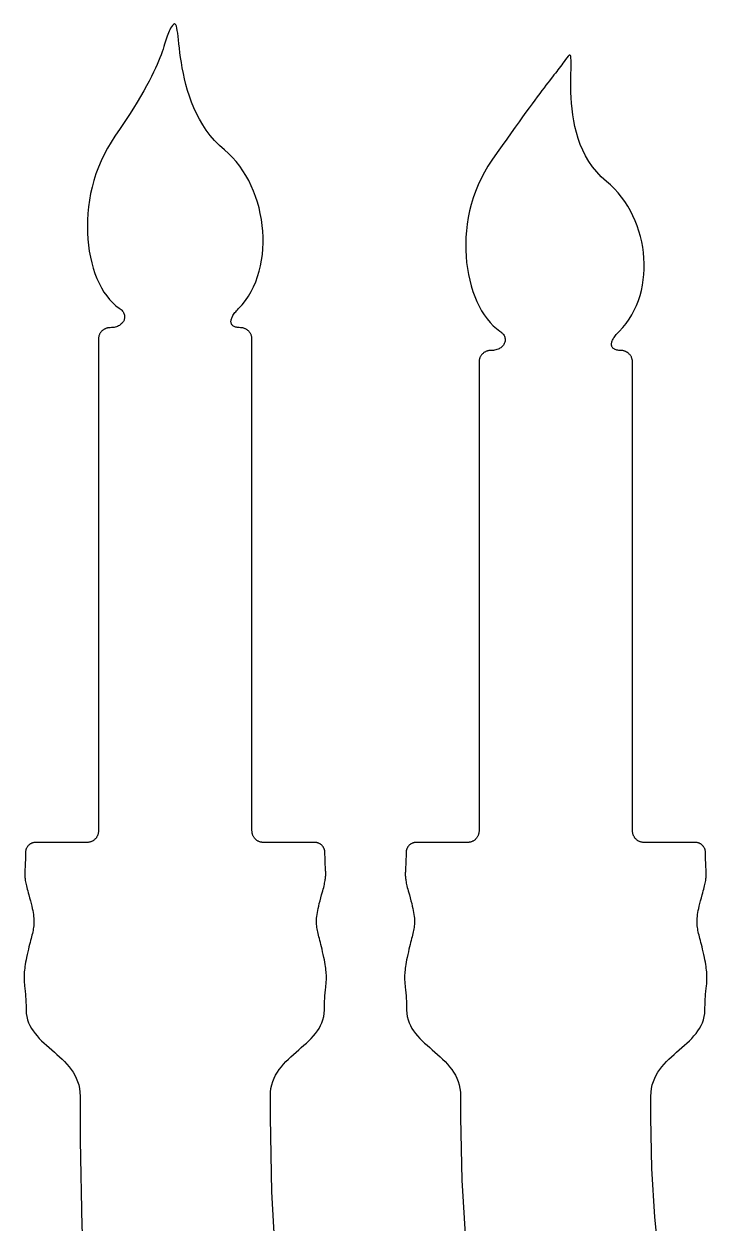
# Model space of a CAD drawing. Extents: x -14 to 98, y -16 to 114.
# Drawn here: x -13.94 to 8.85, y 69.79 to 109.83 of the extents above; entities that cross this region are included whole.
import ezdxf

# ---------------------------------------------------------------- set-up
doc = ezdxf.new("R2010")
doc.units = 0
doc.layers.get('0').update_dxf_attribs({"linetype": 'CONTINUOUS'})

msp = doc.modelspace()

# ---------------------------------------------------------------- linework, layer by layer
at = {"color": 7}
for points in [[(-8.98, 109.78), (-9.014, 109.733), (-9.044, 109.686), (-9.071, 109.637), (-9.096, 109.586), (-9.119, 109.534), (-9.14, 109.479), (-9.16, 109.421), (-9.181, 109.36), (-9.201, 109.295), (-9.223, 109.226), (-9.246, 109.153), (-9.271, 109.074), (-9.298, 108.99), (-9.329, 108.901), (-9.364, 108.805), (-9.403, 108.703), (-9.447, 108.594), (-9.496, 108.477), (-9.552, 108.352), (-9.614, 108.219), (-9.683, 108.078), (-9.761, 107.927), (-9.846, 107.767), (-9.941, 107.597), (-10.045, 107.416), (-10.159, 107.225), (-10.284, 107.022), (-10.42, 106.808), (-10.567, 106.582), (-10.728, 106.344), (-10.901, 106.092)], [(-7.247, 105.626), (-7.419, 105.778), (-7.578, 105.938), (-7.723, 106.107), (-7.856, 106.283), (-7.976, 106.464), (-8.085, 106.65), (-8.183, 106.839), (-8.271, 107.032), (-8.349, 107.226), (-8.418, 107.42), (-8.48, 107.614), (-8.533, 107.807), (-8.58, 107.997), (-8.621, 108.183), (-8.655, 108.365), (-8.685, 108.541), (-8.711, 108.71), (-8.733, 108.871), (-8.752, 109.023), (-8.768, 109.166), (-8.783, 109.297), (-8.797, 109.417), (-8.81, 109.524), (-8.824, 109.616), (-8.838, 109.693), (-8.854, 109.754), (-8.872, 109.798), (-8.893, 109.824), (-8.918, 109.83), (-8.946, 109.816), (-8.98, 109.78)], [(4.171, 108.705), (4.126, 108.642), (4.083, 108.582), (4.041, 108.524), (3.999, 108.468), (3.958, 108.413), (3.917, 108.359), (3.875, 108.304), (3.832, 108.249), (3.788, 108.192), (3.742, 108.133), (3.694, 108.072), (3.644, 108.007), (3.59, 107.938), (3.534, 107.864), (3.473, 107.786), (3.409, 107.701), (3.34, 107.61), (3.265, 107.511), (3.186, 107.405), (3.101, 107.29), (3.01, 107.166), (2.912, 107.033), (2.807, 106.889), (2.695, 106.734), (2.575, 106.567), (2.447, 106.388), (2.311, 106.196), (2.165, 105.991), (2.011, 105.771), (1.846, 105.537), (1.671, 105.287)], [(5.491, 104.578), (5.32, 104.73), (5.166, 104.892), (5.028, 105.063), (4.905, 105.241), (4.797, 105.426), (4.702, 105.616), (4.62, 105.81), (4.55, 106.007), (4.491, 106.206), (4.441, 106.405), (4.401, 106.604), (4.369, 106.801), (4.345, 106.996), (4.327, 107.186), (4.315, 107.371), (4.307, 107.55), (4.303, 107.722), (4.303, 107.885), (4.304, 108.039), (4.307, 108.181), (4.31, 108.312), (4.313, 108.429), (4.314, 108.532), (4.313, 108.62), (4.309, 108.691), (4.301, 108.744), (4.289, 108.779), (4.27, 108.793), (4.245, 108.786), (4.212, 108.757), (4.171, 108.705)], [(-10.901, 106.092), (-11.033, 105.892), (-11.155, 105.687), (-11.265, 105.478), (-11.365, 105.265), (-11.455, 105.049), (-11.534, 104.831), (-11.604, 104.611), (-11.663, 104.39), (-11.713, 104.169), (-11.753, 103.948), (-11.784, 103.727), (-11.806, 103.507), (-11.819, 103.289), (-11.823, 103.074), (-11.819, 102.861), (-11.807, 102.652), (-11.786, 102.448), (-11.757, 102.248), (-11.721, 102.053), (-11.678, 101.864), (-11.626, 101.682), (-11.568, 101.506), (-11.503, 101.338), (-11.431, 101.179), (-11.353, 101.028), (-11.268, 100.887), (-11.177, 100.756), (-11.08, 100.636), (-10.978, 100.526), (-10.869, 100.429), (-10.756, 100.343)], [(-6.78, 100.333), (-6.659, 100.462), (-6.549, 100.6), (-6.448, 100.746), (-6.358, 100.9), (-6.276, 101.061), (-6.204, 101.228), (-6.142, 101.401), (-6.089, 101.579), (-6.045, 101.762), (-6.011, 101.948), (-5.985, 102.138), (-5.969, 102.33), (-5.961, 102.524), (-5.962, 102.72), (-5.972, 102.916), (-5.991, 103.112), (-6.018, 103.307), (-6.053, 103.502), (-6.097, 103.694), (-6.149, 103.884), (-6.21, 104.071), (-6.278, 104.254), (-6.355, 104.432), (-6.44, 104.606), (-6.532, 104.774), (-6.632, 104.935), (-6.74, 105.09), (-6.856, 105.237), (-6.979, 105.375), (-7.109, 105.505), (-7.247, 105.626)], [(1.671, 105.287), (1.539, 105.086), (1.419, 104.882), (1.31, 104.673), (1.212, 104.461), (1.126, 104.246), (1.05, 104.03), (0.984, 103.811), (0.929, 103.592), (0.884, 103.372), (0.849, 103.153), (0.823, 102.934), (0.807, 102.716), (0.799, 102.5), (0.801, 102.287), (0.811, 102.077), (0.829, 101.87), (0.856, 101.667), (0.89, 101.469), (0.932, 101.277), (0.981, 101.09), (1.037, 100.909), (1.1, 100.736), (1.17, 100.57), (1.246, 100.412), (1.329, 100.263), (1.417, 100.123), (1.511, 99.993), (1.61, 99.873), (1.714, 99.764), (1.824, 99.667), (1.938, 99.582)], [(5.914, 99.571), (6.034, 99.699), (6.145, 99.835), (6.246, 99.977), (6.338, 100.125), (6.42, 100.279), (6.493, 100.438), (6.557, 100.602), (6.612, 100.77), (6.657, 100.942), (6.694, 101.116), (6.721, 101.294), (6.74, 101.473), (6.749, 101.654), (6.75, 101.835), (6.742, 102.018), (6.726, 102.2), (6.701, 102.382), (6.668, 102.562), (6.626, 102.741), (6.575, 102.918), (6.517, 103.093), (6.45, 103.264), (6.375, 103.431), (6.292, 103.595), (6.201, 103.754), (6.102, 103.907), (5.995, 104.055), (5.881, 104.196), (5.758, 104.331), (5.628, 104.458), (5.491, 104.578)], [(-10.756, 100.343), (-10.725, 100.322), (-10.698, 100.299), (-10.674, 100.276), (-10.652, 100.251), (-10.633, 100.226), (-10.617, 100.199), (-10.604, 100.173), (-10.594, 100.145), (-10.586, 100.118), (-10.582, 100.09), (-10.58, 100.062), (-10.58, 100.035), (-10.583, 100.007), (-10.589, 99.98), (-10.597, 99.953), (-10.608, 99.927), (-10.622, 99.902), (-10.638, 99.877), (-10.656, 99.854), (-10.677, 99.831), (-10.701, 99.81), (-10.727, 99.79), (-10.755, 99.772), (-10.786, 99.756), (-10.819, 99.741), (-10.854, 99.728), (-10.891, 99.717), (-10.931, 99.708), (-10.973, 99.702), (-11.018, 99.698), (-11.064, 99.697)], [(-6.719, 99.697), (-6.756, 99.698), (-6.79, 99.7), (-6.822, 99.704), (-6.852, 99.71), (-6.88, 99.718), (-6.905, 99.726), (-6.928, 99.737), (-6.949, 99.749), (-6.968, 99.762), (-6.984, 99.776), (-6.998, 99.792), (-7.009, 99.81), (-7.019, 99.828), (-7.026, 99.848), (-7.03, 99.869), (-7.032, 99.891), (-7.032, 99.914), (-7.03, 99.938), (-7.025, 99.963), (-7.018, 99.99), (-7.008, 100.017), (-6.996, 100.045), (-6.982, 100.074), (-6.965, 100.104), (-6.946, 100.134), (-6.924, 100.166), (-6.9, 100.198), (-6.874, 100.231), (-6.845, 100.264), (-6.814, 100.298), (-6.78, 100.333)], [(-11.064, 99.697), (-11.085, 99.696), (-11.105, 99.695), (-11.125, 99.692), (-11.145, 99.688), (-11.164, 99.684), (-11.183, 99.678), (-11.202, 99.672), (-11.22, 99.664), (-11.237, 99.656), (-11.254, 99.647), (-11.271, 99.637), (-11.287, 99.626), (-11.303, 99.615), (-11.317, 99.603), (-11.332, 99.59), (-11.345, 99.576), (-11.358, 99.562), (-11.37, 99.547), (-11.382, 99.532), (-11.393, 99.516), (-11.403, 99.499), (-11.412, 99.482), (-11.42, 99.464), (-11.427, 99.446), (-11.434, 99.428), (-11.439, 99.409), (-11.444, 99.389), (-11.448, 99.37), (-11.45, 99.349), (-11.452, 99.329), (-11.452, 99.309)], [(-11.452, 99.309), (-11.452, 92.639), (-11.452, 82.904)], [(-6.331, 99.309), (-6.331, 99.329), (-6.333, 99.349), (-6.336, 99.37), (-6.339, 99.389), (-6.344, 99.409), (-6.349, 99.428), (-6.356, 99.446), (-6.363, 99.464), (-6.372, 99.482), (-6.381, 99.499), (-6.391, 99.516), (-6.401, 99.532), (-6.413, 99.547), (-6.425, 99.562), (-6.438, 99.576), (-6.452, 99.59), (-6.466, 99.603), (-6.481, 99.615), (-6.496, 99.626), (-6.512, 99.637), (-6.529, 99.647), (-6.546, 99.656), (-6.564, 99.664), (-6.582, 99.672), (-6.6, 99.678), (-6.619, 99.684), (-6.639, 99.688), (-6.658, 99.692), (-6.678, 99.695), (-6.699, 99.696), (-6.719, 99.697)], [(-6.331, 82.904), (-6.331, 92.639), (-6.331, 99.309)], [(1.938, 99.582), (1.968, 99.56), (1.995, 99.538), (2.02, 99.514), (2.041, 99.49), (2.06, 99.464), (2.076, 99.438), (2.089, 99.411), (2.099, 99.384), (2.107, 99.356), (2.112, 99.329), (2.114, 99.301), (2.113, 99.273), (2.11, 99.246), (2.104, 99.218), (2.096, 99.192), (2.085, 99.166), (2.071, 99.14), (2.055, 99.116), (2.037, 99.092), (2.016, 99.07), (1.992, 99.049), (1.967, 99.029), (1.938, 99.011), (1.908, 98.994), (1.875, 98.979), (1.84, 98.966), (1.802, 98.956), (1.762, 98.947), (1.72, 98.941), (1.676, 98.937), (1.629, 98.935)], [(5.974, 98.935), (5.938, 98.936), (5.903, 98.939), (5.871, 98.943), (5.841, 98.949), (5.814, 98.956), (5.788, 98.965), (5.765, 98.975), (5.744, 98.987), (5.726, 99), (5.71, 99.015), (5.696, 99.031), (5.684, 99.048), (5.675, 99.067), (5.668, 99.086), (5.663, 99.107), (5.661, 99.129), (5.661, 99.152), (5.663, 99.177), (5.668, 99.202), (5.675, 99.228), (5.685, 99.255), (5.697, 99.283), (5.711, 99.312), (5.728, 99.342), (5.747, 99.373), (5.769, 99.404), (5.793, 99.436), (5.82, 99.469), (5.848, 99.503), (5.88, 99.537), (5.914, 99.571)], [(1.629, 98.935), (1.609, 98.935), (1.588, 98.933), (1.568, 98.931), (1.549, 98.927), (1.529, 98.922), (1.51, 98.917), (1.492, 98.91), (1.474, 98.903), (1.456, 98.895), (1.439, 98.885), (1.422, 98.876), (1.406, 98.865), (1.391, 98.853), (1.376, 98.841), (1.362, 98.828), (1.348, 98.815), (1.335, 98.8), (1.323, 98.786), (1.311, 98.77), (1.301, 98.754), (1.291, 98.737), (1.282, 98.72), (1.273, 98.703), (1.266, 98.684), (1.26, 98.666), (1.254, 98.647), (1.249, 98.628), (1.246, 98.608), (1.243, 98.588), (1.242, 98.568), (1.241, 98.547)], [(6.362, 98.547), (6.362, 98.568), (6.36, 98.588), (6.358, 98.608), (6.354, 98.628), (6.349, 98.647), (6.344, 98.666), (6.337, 98.684), (6.33, 98.703), (6.322, 98.72), (6.313, 98.737), (6.303, 98.754), (6.292, 98.77), (6.281, 98.786), (6.268, 98.8), (6.255, 98.815), (6.242, 98.828), (6.228, 98.841), (6.213, 98.853), (6.197, 98.865), (6.181, 98.876), (6.165, 98.885), (6.147, 98.895), (6.13, 98.903), (6.112, 98.91), (6.093, 98.917), (6.074, 98.922), (6.055, 98.927), (6.035, 98.931), (6.015, 98.933), (5.995, 98.935), (5.974, 98.935)], [(1.241, 98.547), (1.241, 92.639), (1.241, 82.904)], [(6.362, 82.904), (6.362, 92.639), (6.362, 98.547)], [(-11.452, 82.904), (-11.453, 82.884), (-11.454, 82.864), (-11.457, 82.844), (-11.461, 82.824), (-11.465, 82.805), (-11.471, 82.787), (-11.477, 82.768), (-11.484, 82.75), (-11.493, 82.733), (-11.502, 82.716), (-11.511, 82.699), (-11.522, 82.684), (-11.533, 82.668), (-11.545, 82.654), (-11.558, 82.639), (-11.572, 82.626), (-11.586, 82.613), (-11.601, 82.601), (-11.616, 82.59), (-11.632, 82.579), (-11.648, 82.569), (-11.665, 82.56), (-11.683, 82.552), (-11.701, 82.545), (-11.719, 82.538), (-11.738, 82.533), (-11.757, 82.528), (-11.776, 82.525), (-11.796, 82.522), (-11.816, 82.521), (-11.837, 82.52)], [(-5.947, 82.52), (-5.967, 82.521), (-5.987, 82.522), (-6.007, 82.525), (-6.027, 82.528), (-6.046, 82.533), (-6.064, 82.538), (-6.083, 82.545), (-6.101, 82.552), (-6.118, 82.56), (-6.135, 82.569), (-6.152, 82.579), (-6.167, 82.59), (-6.183, 82.601), (-6.197, 82.613), (-6.212, 82.626), (-6.225, 82.639), (-6.238, 82.654), (-6.25, 82.668), (-6.261, 82.684), (-6.272, 82.699), (-6.282, 82.716), (-6.291, 82.733), (-6.299, 82.75), (-6.306, 82.768), (-6.313, 82.787), (-6.318, 82.805), (-6.323, 82.824), (-6.326, 82.844), (-6.329, 82.864), (-6.33, 82.884), (-6.331, 82.904)], [(1.241, 82.904), (1.241, 82.884), (1.239, 82.864), (1.236, 82.844), (1.233, 82.824), (1.228, 82.805), (1.223, 82.787), (1.216, 82.768), (1.209, 82.75), (1.201, 82.733), (1.192, 82.716), (1.182, 82.699), (1.171, 82.684), (1.16, 82.668), (1.148, 82.654), (1.135, 82.639), (1.122, 82.626), (1.108, 82.613), (1.093, 82.601), (1.078, 82.59), (1.062, 82.579), (1.045, 82.569), (1.028, 82.56), (1.011, 82.552), (0.993, 82.545), (0.975, 82.538), (0.956, 82.533), (0.937, 82.528), (0.917, 82.525), (0.897, 82.522), (0.877, 82.521), (0.857, 82.52)], [(6.747, 82.52), (6.726, 82.521), (6.706, 82.522), (6.686, 82.525), (6.667, 82.528), (6.648, 82.533), (6.629, 82.538), (6.611, 82.545), (6.593, 82.552), (6.575, 82.56), (6.558, 82.569), (6.542, 82.579), (6.526, 82.59), (6.511, 82.601), (6.496, 82.613), (6.482, 82.626), (6.468, 82.639), (6.456, 82.654), (6.444, 82.668), (6.432, 82.684), (6.422, 82.699), (6.412, 82.716), (6.403, 82.733), (6.395, 82.75), (6.387, 82.768), (6.381, 82.787), (6.375, 82.805), (6.371, 82.824), (6.367, 82.844), (6.365, 82.864), (6.363, 82.884), (6.362, 82.904)], [(-13.541, 82.522), (-13.559, 82.522), (-13.577, 82.52), (-13.595, 82.518), (-13.613, 82.515), (-13.63, 82.511), (-13.647, 82.506), (-13.663, 82.5), (-13.68, 82.493), (-13.695, 82.486), (-13.71, 82.478), (-13.725, 82.469), (-13.74, 82.459), (-13.753, 82.449), (-13.767, 82.438), (-13.779, 82.427), (-13.791, 82.415), (-13.803, 82.402), (-13.814, 82.389), (-13.824, 82.375), (-13.834, 82.361), (-13.842, 82.346), (-13.85, 82.331), (-13.858, 82.315), (-13.864, 82.299), (-13.87, 82.282), (-13.875, 82.265), (-13.879, 82.248), (-13.882, 82.231), (-13.885, 82.213), (-13.886, 82.195), (-13.887, 82.176)], [(-11.837, 82.52), (-13.541, 82.522)], [(-4.242, 82.522), (-5.947, 82.52)], [(-3.897, 82.176), (-3.897, 82.195), (-3.899, 82.213), (-3.901, 82.231), (-3.904, 82.248), (-3.908, 82.265), (-3.913, 82.282), (-3.919, 82.299), (-3.926, 82.315), (-3.933, 82.331), (-3.941, 82.346), (-3.95, 82.361), (-3.959, 82.375), (-3.97, 82.389), (-3.98, 82.402), (-3.992, 82.415), (-4.004, 82.427), (-4.017, 82.438), (-4.03, 82.449), (-4.044, 82.459), (-4.058, 82.469), (-4.073, 82.478), (-4.088, 82.486), (-4.104, 82.493), (-4.12, 82.5), (-4.136, 82.506), (-4.153, 82.511), (-4.171, 82.515), (-4.188, 82.518), (-4.206, 82.52), (-4.224, 82.522), (-4.242, 82.522)], [(-0.848, 82.522), (-0.866, 82.522), (-0.884, 82.52), (-0.902, 82.518), (-0.919, 82.515), (-0.937, 82.511), (-0.953, 82.506), (-0.97, 82.5), (-0.986, 82.493), (-1.002, 82.486), (-1.017, 82.478), (-1.032, 82.469), (-1.046, 82.459), (-1.06, 82.449), (-1.073, 82.438), (-1.086, 82.427), (-1.098, 82.415), (-1.109, 82.402), (-1.12, 82.389), (-1.131, 82.375), (-1.14, 82.361), (-1.149, 82.346), (-1.157, 82.331), (-1.164, 82.315), (-1.171, 82.299), (-1.177, 82.282), (-1.182, 82.265), (-1.186, 82.248), (-1.189, 82.231), (-1.191, 82.213), (-1.193, 82.195), (-1.193, 82.176)], [(0.857, 82.52), (-0.848, 82.522)], [(8.451, 82.522), (6.747, 82.52)], [(8.797, 82.176), (8.796, 82.195), (8.795, 82.213), (8.793, 82.231), (8.789, 82.248), (8.785, 82.265), (8.78, 82.282), (8.774, 82.299), (8.768, 82.315), (8.761, 82.331), (8.752, 82.346), (8.744, 82.361), (8.734, 82.375), (8.724, 82.389), (8.713, 82.402), (8.701, 82.415), (8.689, 82.427), (8.677, 82.438), (8.663, 82.449), (8.65, 82.459), (8.635, 82.469), (8.621, 82.478), (8.605, 82.486), (8.59, 82.493), (8.573, 82.5), (8.557, 82.506), (8.54, 82.511), (8.523, 82.515), (8.505, 82.518), (8.488, 82.52), (8.469, 82.522), (8.451, 82.522)], [(-13.887, 82.176), (-13.887, 82.104), (-13.888, 82.036), (-13.889, 81.974), (-13.891, 81.916), (-13.893, 81.862), (-13.895, 81.812), (-13.898, 81.766), (-13.9, 81.723), (-13.902, 81.682), (-13.905, 81.644), (-13.907, 81.608), (-13.908, 81.574), (-13.91, 81.541), (-13.911, 81.509), (-13.911, 81.478), (-13.911, 81.447), (-13.91, 81.416), (-13.908, 81.384), (-13.906, 81.352), (-13.902, 81.318), (-13.898, 81.283), (-13.892, 81.246), (-13.885, 81.207), (-13.877, 81.165), (-13.867, 81.121), (-13.856, 81.073), (-13.843, 81.021), (-13.829, 80.965), (-13.813, 80.905), (-13.795, 80.841), (-13.776, 80.771)], [(-4.008, 80.771), (-3.988, 80.841), (-3.97, 80.905), (-3.954, 80.965), (-3.94, 81.021), (-3.927, 81.073), (-3.916, 81.121), (-3.907, 81.165), (-3.898, 81.207), (-3.891, 81.246), (-3.886, 81.283), (-3.881, 81.318), (-3.878, 81.352), (-3.875, 81.384), (-3.873, 81.416), (-3.872, 81.447), (-3.872, 81.478), (-3.873, 81.509), (-3.873, 81.541), (-3.875, 81.574), (-3.877, 81.608), (-3.879, 81.644), (-3.881, 81.682), (-3.883, 81.723), (-3.886, 81.766), (-3.888, 81.812), (-3.89, 81.862), (-3.892, 81.916), (-3.894, 81.974), (-3.895, 82.036), (-3.896, 82.104), (-3.897, 82.176)], [(-1.193, 82.176), (-1.194, 82.104), (-1.194, 82.036), (-1.196, 81.974), (-1.197, 81.916), (-1.2, 81.862), (-1.202, 81.812), (-1.204, 81.766), (-1.207, 81.723), (-1.209, 81.682), (-1.211, 81.644), (-1.213, 81.608), (-1.215, 81.574), (-1.216, 81.541), (-1.217, 81.509), (-1.218, 81.478), (-1.218, 81.447), (-1.217, 81.416), (-1.215, 81.384), (-1.212, 81.352), (-1.209, 81.318), (-1.204, 81.283), (-1.198, 81.246), (-1.192, 81.207), (-1.183, 81.165), (-1.174, 81.121), (-1.163, 81.073), (-1.15, 81.021), (-1.136, 80.965), (-1.12, 80.905), (-1.102, 80.841), (-1.082, 80.771)], [(8.686, 80.771), (8.705, 80.841), (8.723, 80.905), (8.739, 80.965), (8.753, 81.021), (8.766, 81.073), (8.777, 81.121), (8.787, 81.165), (8.795, 81.207), (8.802, 81.246), (8.808, 81.283), (8.812, 81.318), (8.816, 81.352), (8.818, 81.384), (8.82, 81.416), (8.821, 81.447), (8.821, 81.478), (8.821, 81.509), (8.82, 81.541), (8.819, 81.574), (8.817, 81.608), (8.815, 81.644), (8.812, 81.682), (8.81, 81.723), (8.808, 81.766), (8.805, 81.812), (8.803, 81.862), (8.801, 81.916), (8.799, 81.974), (8.798, 82.036), (8.797, 82.104), (8.797, 82.176)], [(-13.776, 80.771), (-13.747, 80.668), (-13.721, 80.573), (-13.698, 80.483), (-13.678, 80.399), (-13.66, 80.321), (-13.646, 80.248), (-13.633, 80.179), (-13.623, 80.114), (-13.615, 80.053), (-13.61, 79.994), (-13.606, 79.939), (-13.605, 79.886), (-13.605, 79.834), (-13.608, 79.784), (-13.612, 79.734), (-13.618, 79.685), (-13.626, 79.636), (-13.635, 79.586), (-13.645, 79.535), (-13.657, 79.483), (-13.67, 79.429), (-13.684, 79.373), (-13.699, 79.313), (-13.716, 79.251), (-13.733, 79.185), (-13.751, 79.114), (-13.77, 79.04), (-13.789, 78.959), (-13.809, 78.874), (-13.829, 78.782), (-13.85, 78.684)], [(-3.933, 78.684), (-3.954, 78.782), (-3.974, 78.874), (-3.994, 78.959), (-4.014, 79.04), (-4.032, 79.114), (-4.05, 79.185), (-4.068, 79.251), (-4.084, 79.313), (-4.099, 79.373), (-4.113, 79.429), (-4.126, 79.483), (-4.138, 79.535), (-4.149, 79.586), (-4.158, 79.636), (-4.165, 79.685), (-4.171, 79.734), (-4.175, 79.784), (-4.178, 79.834), (-4.178, 79.886), (-4.177, 79.939), (-4.174, 79.994), (-4.168, 80.053), (-4.16, 80.114), (-4.15, 80.179), (-4.138, 80.248), (-4.123, 80.321), (-4.105, 80.399), (-4.085, 80.483), (-4.062, 80.573), (-4.036, 80.668), (-4.008, 80.771)], [(-1.082, 80.771), (-1.054, 80.668), (-1.028, 80.573), (-1.005, 80.483), (-0.985, 80.399), (-0.967, 80.321), (-0.952, 80.248), (-0.94, 80.179), (-0.93, 80.114), (-0.922, 80.053), (-0.916, 79.994), (-0.913, 79.939), (-0.911, 79.886), (-0.912, 79.834), (-0.914, 79.784), (-0.919, 79.734), (-0.925, 79.685), (-0.932, 79.636), (-0.941, 79.586), (-0.952, 79.535), (-0.963, 79.483), (-0.977, 79.429), (-0.991, 79.373), (-1.006, 79.313), (-1.022, 79.251), (-1.04, 79.185), (-1.058, 79.114), (-1.076, 79.04), (-1.096, 78.959), (-1.115, 78.874), (-1.136, 78.782), (-1.157, 78.684)], [(8.76, 78.684), (8.739, 78.782), (8.719, 78.874), (8.699, 78.959), (8.68, 79.04), (8.661, 79.114), (8.643, 79.185), (8.626, 79.251), (8.61, 79.313), (8.594, 79.373), (8.58, 79.429), (8.567, 79.483), (8.555, 79.535), (8.545, 79.586), (8.536, 79.636), (8.528, 79.685), (8.522, 79.734), (8.518, 79.784), (8.516, 79.834), (8.515, 79.886), (8.516, 79.939), (8.52, 79.994), (8.525, 80.053), (8.533, 80.114), (8.543, 80.179), (8.556, 80.248), (8.571, 80.321), (8.588, 80.399), (8.608, 80.483), (8.631, 80.573), (8.657, 80.668), (8.686, 80.771)], [(-13.85, 78.684), (-13.866, 78.602), (-13.881, 78.525), (-13.893, 78.452), (-13.904, 78.385), (-13.913, 78.321), (-13.92, 78.262), (-13.926, 78.206), (-13.93, 78.153), (-13.933, 78.102), (-13.935, 78.054), (-13.935, 78.008), (-13.935, 77.964), (-13.933, 77.921), (-13.931, 77.879), (-13.928, 77.837), (-13.924, 77.795), (-13.92, 77.753), (-13.916, 77.711), (-13.911, 77.667), (-13.906, 77.623), (-13.901, 77.576), (-13.896, 77.527), (-13.891, 77.476), (-13.886, 77.422), (-13.881, 77.365), (-13.877, 77.304), (-13.874, 77.24), (-13.871, 77.17), (-13.868, 77.097), (-13.867, 77.018), (-13.866, 76.934)], [(-3.917, 76.934), (-3.916, 77.018), (-3.915, 77.097), (-3.913, 77.17), (-3.91, 77.24), (-3.906, 77.304), (-3.902, 77.365), (-3.897, 77.422), (-3.893, 77.476), (-3.888, 77.527), (-3.882, 77.576), (-3.877, 77.623), (-3.872, 77.667), (-3.867, 77.711), (-3.863, 77.753), (-3.859, 77.795), (-3.855, 77.837), (-3.852, 77.879), (-3.85, 77.921), (-3.849, 77.964), (-3.848, 78.008), (-3.849, 78.054), (-3.85, 78.102), (-3.853, 78.153), (-3.857, 78.206), (-3.863, 78.262), (-3.87, 78.321), (-3.879, 78.385), (-3.89, 78.452), (-3.902, 78.525), (-3.917, 78.602), (-3.933, 78.684)], [(-1.157, 78.684), (-1.173, 78.602), (-1.188, 78.525), (-1.2, 78.452), (-1.211, 78.385), (-1.22, 78.321), (-1.227, 78.262), (-1.232, 78.206), (-1.237, 78.153), (-1.24, 78.102), (-1.241, 78.054), (-1.242, 78.008), (-1.241, 77.964), (-1.24, 77.921), (-1.238, 77.879), (-1.235, 77.837), (-1.231, 77.795), (-1.227, 77.753), (-1.222, 77.711), (-1.218, 77.667), (-1.213, 77.623), (-1.207, 77.576), (-1.202, 77.527), (-1.197, 77.476), (-1.192, 77.422), (-1.188, 77.365), (-1.184, 77.304), (-1.18, 77.24), (-1.177, 77.17), (-1.175, 77.097), (-1.174, 77.018), (-1.173, 76.934)], [(8.777, 76.934), (8.777, 77.018), (8.779, 77.097), (8.781, 77.17), (8.784, 77.24), (8.787, 77.304), (8.791, 77.365), (8.796, 77.422), (8.801, 77.476), (8.806, 77.527), (8.811, 77.576), (8.816, 77.623), (8.821, 77.667), (8.826, 77.711), (8.83, 77.753), (8.835, 77.795), (8.838, 77.837), (8.841, 77.879), (8.843, 77.921), (8.845, 77.964), (8.845, 78.008), (8.845, 78.054), (8.843, 78.102), (8.84, 78.153), (8.836, 78.206), (8.83, 78.262), (8.823, 78.321), (8.814, 78.385), (8.804, 78.452), (8.791, 78.525), (8.777, 78.602), (8.76, 78.684)], [(-13.866, 76.934), (-13.861, 76.818), (-13.845, 76.709), (-13.819, 76.604), (-13.784, 76.504), (-13.741, 76.409), (-13.69, 76.318), (-13.632, 76.23), (-13.568, 76.145), (-13.499, 76.063), (-13.425, 75.983), (-13.347, 75.905), (-13.266, 75.828), (-13.182, 75.752), (-13.096, 75.676), (-13.009, 75.601), (-12.922, 75.525), (-12.835, 75.449), (-12.75, 75.371), (-12.666, 75.291), (-12.584, 75.21), (-12.506, 75.125), (-12.432, 75.038), (-12.363, 74.948), (-12.299, 74.853), (-12.241, 74.755), (-12.19, 74.651), (-12.147, 74.543), (-12.112, 74.429), (-12.086, 74.309), (-12.07, 74.183), (-12.065, 74.049)], [(-5.718, 74.049), (-5.713, 74.183), (-5.697, 74.309), (-5.671, 74.429), (-5.636, 74.543), (-5.593, 74.651), (-5.542, 74.755), (-5.484, 74.853), (-5.42, 74.948), (-5.351, 75.038), (-5.277, 75.125), (-5.199, 75.21), (-5.118, 75.291), (-5.034, 75.371), (-4.948, 75.449), (-4.861, 75.525), (-4.774, 75.601), (-4.687, 75.676), (-4.602, 75.752), (-4.518, 75.828), (-4.436, 75.905), (-4.358, 75.983), (-4.284, 76.063), (-4.215, 76.145), (-4.151, 76.23), (-4.093, 76.318), (-4.042, 76.409), (-3.999, 76.504), (-3.964, 76.604), (-3.938, 76.709), (-3.922, 76.818), (-3.917, 76.934)], [(-1.173, 76.934), (-1.168, 76.818), (-1.152, 76.709), (-1.126, 76.604), (-1.091, 76.504), (-1.048, 76.409), (-0.997, 76.318), (-0.939, 76.23), (-0.875, 76.145), (-0.806, 76.063), (-0.732, 75.983), (-0.654, 75.905), (-0.572, 75.828), (-0.488, 75.752), (-0.403, 75.676), (-0.316, 75.601), (-0.229, 75.525), (-0.142, 75.449), (-0.056, 75.371), (0.028, 75.291), (0.109, 75.21), (0.187, 75.125), (0.261, 75.038), (0.33, 74.948), (0.394, 74.853), (0.452, 74.755), (0.503, 74.651), (0.546, 74.543), (0.581, 74.429), (0.607, 74.309), (0.623, 74.183), (0.628, 74.049)], [(6.975, 74.049), (6.981, 74.183), (6.997, 74.309), (7.022, 74.429), (7.057, 74.543), (7.101, 74.651), (7.151, 74.755), (7.209, 74.853), (7.273, 74.948), (7.342, 75.038), (7.417, 75.125), (7.495, 75.21), (7.576, 75.291), (7.66, 75.371), (7.745, 75.449), (7.832, 75.525), (7.919, 75.601), (8.006, 75.676), (8.092, 75.752), (8.176, 75.828), (8.257, 75.905), (8.335, 75.983), (8.409, 76.063), (8.479, 76.145), (8.542, 76.23), (8.6, 76.318), (8.651, 76.409), (8.694, 76.504), (8.729, 76.604), (8.755, 76.709), (8.771, 76.818), (8.777, 76.934)], [(-12.065, 74.049), (-12.065, 72.578)], [(-5.718, 73.34), (-5.718, 74.049)], [(0.628, 74.049), (0.628, 73.34)], [(6.975, 73.34), (6.975, 74.049)], [(-5.531, 68.502), (-5.671, 70.867), (-5.718, 73.34)], [(0.628, 73.34), (0.668, 71.255), (0.787, 69.261)], [(7.263, 68.47), (7.104, 70.02), (7.007, 71.643), (6.975, 73.34)], [(-12.065, 72.578), (-12.009, 69.704), (-11.842, 66.955), (-11.565, 64.332), (-11.181, 61.831), (-10.69, 59.45), (-10.095, 57.187), (-9.397, 55.04), (-8.598, 53.006), (-7.699, 51.084), (-6.702, 49.27), (-5.609, 47.564), (-4.422, 45.963), (-3.141, 44.464), (-1.769, 43.065), (-0.308, 41.764), (1.242, 40.56), (2.878, 39.449), (4.598, 38.429), (6.402, 37.499), (8.287, 36.656)]]:
    msp.add_lwpolyline(points, dxfattribs=at)

doc.saveas('drawing.dxf')
